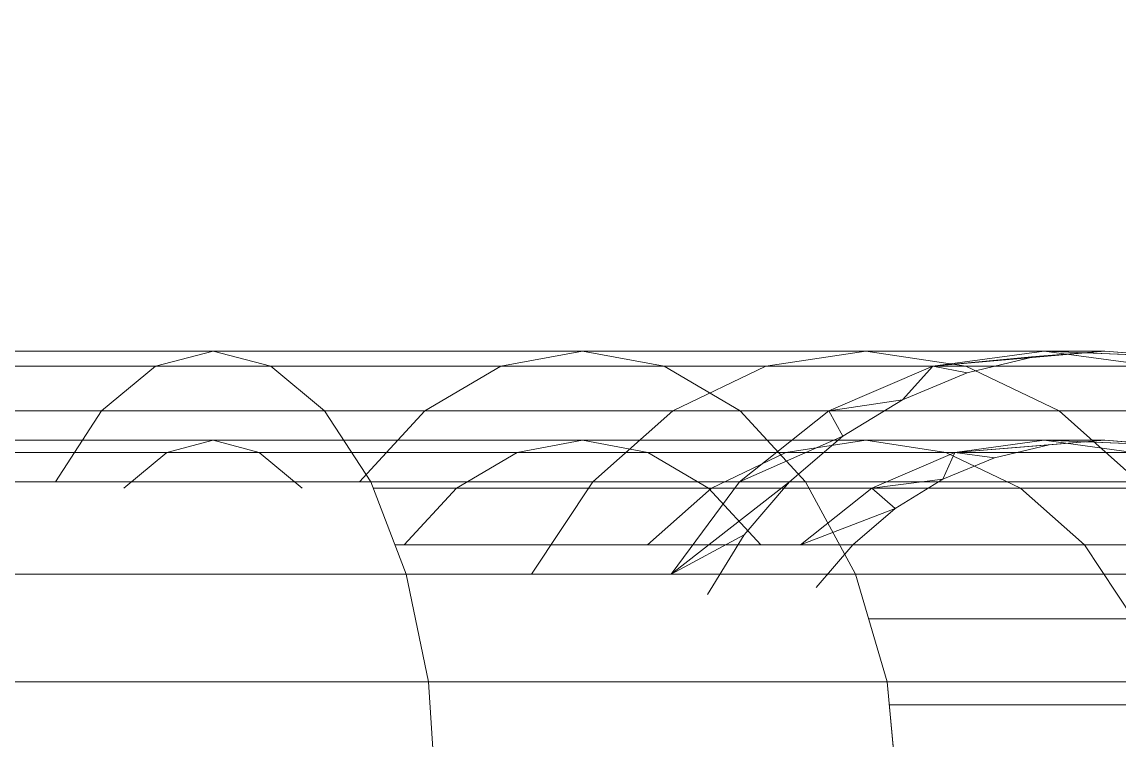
# Model space of a CAD drawing. Header units: centimetres. Extents: x -1762 to 3746, y -261 to 6534.
# Drawn here: x -1338.637 to -1337.406, y 5818.424 to 5819.229 of the extents above; entities that cross this region are included whole.
import ezdxf

# ---------------------------------------------------------------- set-up
doc = ezdxf.new("R2010")
doc.units = ezdxf.units.CM
doc.linetypes.add('Hidden', pattern=[0.714375, 0.47625, -0.238125])
doc.layers.add('A-ANNO-NOTE', color=7, linetype='Continuous', lineweight=9)
doc.layers.add('A-DETL-HDLN', color=7, linetype='Hidden', lineweight=9)
doc.layers.add('G-IMPT', color=7, linetype='Continuous', lineweight=9, true_color=0x007f7f)

# ---------------------------------------------------------------- blocks, each defined once
blk = doc.blocks.new('EQ-05-007 - EQ-05-007_dwg_Agrupar_308-1548997-Planta bodega almacenamiento congelados')
at = {"layer": 'A-DETL-HDLN'}
for p, q in [((3.4943, 9.3708), (3.4822, 9.5002)), ((4.0085, 9.3708), (4, 9.5002)), ((3.1833, 9.3967), (3.4919, 9.3967)), ((3.0997, 9.3708), (3.4943, 9.3708)), ((3.5296, 9.2502), (3.4943, 9.3708)), ((3.4943, 9.3708), (4.0085, 9.3708)), ((4.0335, 9.2502), (4.0085, 9.3708)), ((4.0085, 9.3708), (4.6074, 9.3708)), ((3.273, 9.2174), (3.2179, 9.3002)), ((3.2179, 9.3002), (3.515, 9.3002)), ((3.5736, 9.2651), (3.5328, 9.2174)), ((3.5736, 9.2651), (3.5328, 9.2174)), ((3.6955, 9.2732), (3.6545, 9.2063)), ((3.6955, 9.2732), (3.6545, 9.2063)), ((3.1429, 9.2502), (3.5296, 9.2502)), ((3.5858, 9.1467), (3.5296, 9.2502)), ((3.5296, 9.2502), (4.0335, 9.2502)), ((3.7364, 9.2502), (3.6036, 9.1467)), ((3.7364, 9.2502), (3.6545, 9.2063)), ((3.7364, 9.2502), (3.6597, 9.1467)), ((3.8929, 9.2502), (3.8241, 9.1467)), ((4.0732, 9.1467), (4.0335, 9.2502)), ((4.0335, 9.2502), (4.6203, 9.2502)), ((3.0449, 9.2174), (3.273, 9.2174)), ((3.3447, 9.1538), (3.273, 9.2174)), ((3.273, 9.2174), (3.6358, 9.2174)), ((3.5328, 9.2174), (3.4851, 9.1766)), ((3.5328, 9.2174), (3.4851, 9.1766)), ((3.5914, 9.2174), (3.4851, 9.1766)), ((3.5914, 9.2174), (3.5113, 9.1538)), ((3.5328, 9.2174), (3.5914, 9.2174)), ((3.5914, 9.2174), (3.7629, 9.2174)), ((3.6944, 9.1538), (3.6358, 9.2174)), ((3.6358, 9.2174), (4.0461, 9.2174)), ((3.7629, 9.2174), (3.6912, 9.1538)), ((3.7629, 9.2174), (4.0358, 9.2174)), ((4.0358, 9.2174), (3.9772, 9.1538)), ((3.6545, 9.2063), (3.6036, 9.1467)), ((3.6545, 9.2063), (3.6036, 9.1467)), ((3.4851, 9.1766), (3.4316, 9.1438)), ((3.4851, 9.1766), (3.4316, 9.1438)), ((3.4851, 9.1766), (3.5113, 9.1538)), ((3.125, 9.1538), (3.3447, 9.1538)), ((3.4283, 9.1138), (3.3447, 9.1538)), ((3.3447, 9.1538), (3.6944, 9.1538)), ((3.5113, 9.1538), (3.4181, 9.1138)), ((3.5113, 9.1538), (3.4316, 9.1438)), ((3.5113, 9.1538), (3.6912, 9.1538)), ((3.6912, 9.1538), (3.6076, 9.1138)), ((3.6912, 9.1538), (3.9772, 9.1538)), ((3.7626, 9.1138), (3.6944, 9.1538)), ((3.6944, 9.1538), (4.0705, 9.1538)), ((3.9772, 9.1538), (3.909, 9.1138)), ((4.1982, 9.1138), (4.15, 9.1538)), ((4.35, 9.1538), (4.3018, 9.1138)), ((3.3014, 9.0672), (3.2118, 9.1467)), ((3.2118, 9.1467), (3.5858, 9.1467)), ((3.4316, 9.1438), (3.3736, 9.1198)), ((3.4316, 9.1438), (3.3736, 9.1198)), ((3.4316, 9.1438), (3.4181, 9.1138)), ((3.6036, 9.1467), (3.5439, 9.0957)), ((3.6036, 9.1467), (3.5439, 9.0957)), ((3.6597, 9.1467), (3.5439, 9.0957)), ((3.6597, 9.1467), (3.5596, 9.0672)), ((3.659, 9.0672), (3.5858, 9.1467)), ((3.5858, 9.1467), (4.0732, 9.1467)), ((3.6597, 9.1467), (3.6036, 9.1467)), ((3.6597, 9.1467), (3.8241, 9.1467)), ((3.8241, 9.1467), (3.7345, 9.0672)), ((3.8241, 9.1467), (4.0732, 9.1467)), ((4.0858, 9.1467), (4.0126, 9.0672)), ((4.125, 9.0672), (4.0732, 9.1467)), ((4.0732, 9.1467), (4.6409, 9.1467)), ((4.4268, 9.1467), (4.375, 9.0672)), ((3.3736, 9.1198), (3.3126, 9.1051)), ((3.3736, 9.1198), (3.3126, 9.1051)), ((3.4181, 9.1138), (3.3736, 9.1198)), ((3.25, 9.1002), (3.1874, 9.1051)), ((3.25, 9.1002), (3.1874, 9.1051)), ((3.3181, 9.1002), (3.1874, 9.1051)), ((3.3181, 9.1002), (3.2181, 9.1138)), ((3.2181, 9.1138), (3.4283, 9.1138)), ((3.4181, 9.1138), (3.25, 9.1002)), ((3.25, 9.1002), (3.3126, 9.1051)), ((3.3126, 9.1051), (3.25, 9.1002)), ((3.4181, 9.1138), (3.3126, 9.1051)), ((3.4181, 9.1138), (3.3181, 9.1002)), ((3.4181, 9.1138), (3.6076, 9.1138)), ((3.5179, 9.1002), (3.4283, 9.1138)), ((3.4283, 9.1138), (3.7626, 9.1138)), ((3.6076, 9.1138), (3.5179, 9.1002)), ((3.6076, 9.1138), (3.909, 9.1138)), ((3.8358, 9.1002), (3.7626, 9.1138)), ((3.7626, 9.1138), (4.1982, 9.1138)), ((3.909, 9.1138), (3.8358, 9.1002)), ((3.909, 9.1138), (4.3018, 9.1138)), ((4.25, 9.1002), (4.1982, 9.1138)), ((4.1982, 9.1138), (4.7056, 9.1138)), ((4.3018, 9.1138), (4.25, 9.1002)), ((4.3018, 9.1138), (4.7592, 9.1138)), ((3.3181, 9.1002), (3.25, 9.1002)), ((3.3181, 9.1002), (3.5179, 9.1002)), ((3.5439, 9.0957), (3.477, 9.0547)), ((3.5439, 9.0957), (3.477, 9.0547)), ((3.5179, 9.1002), (3.8358, 9.1002)), ((3.5439, 9.0957), (3.5596, 9.0672)), ((3.8358, 9.1002), (4.25, 9.1002)), ((4.25, 9.1002), (4.7324, 9.1002)), ((3.0767, 9.0672), (3.3014, 9.0672)), ((3.4059, 9.0172), (3.3014, 9.0672)), ((3.3014, 9.0672), (3.659, 9.0672)), ((3.5596, 9.0672), (3.4431, 9.0172)), ((3.5596, 9.0672), (3.477, 9.0547)), ((3.5596, 9.0672), (3.7345, 9.0672)), ((3.7345, 9.0672), (3.63, 9.0172)), ((3.7443, 9.0172), (3.659, 9.0672)), ((3.659, 9.0672), (4.125, 9.0672)), ((3.7345, 9.0672), (4.0126, 9.0672)), ((4.0126, 9.0672), (3.9273, 9.0172)), ((4.0126, 9.0672), (4.375, 9.0672)), ((4.1853, 9.0172), (4.125, 9.0672)), ((4.125, 9.0672), (4.6677, 9.0672)), ((4.375, 9.0672), (4.3147, 9.0172)), ((4.375, 9.0672), (4.7971, 9.0672)), ((3.477, 9.0547), (3.4045, 9.0247)), ((3.477, 9.0547), (3.4045, 9.0247)), ((3.477, 9.0547), (3.4431, 9.0172)), ((3.3181, 9.0002), (3.1931, 9.0172)), ((3.1931, 9.0172), (3.4059, 9.0172)), ((3.4431, 9.0172), (3.25, 9.0002)), ((3.4431, 9.0172), (3.3181, 9.0002)), ((3.4045, 9.0247), (3.3282, 9.0064)), ((3.4045, 9.0247), (3.3282, 9.0064)), ((3.4431, 9.0172), (3.3282, 9.0064)), ((3.4431, 9.0172), (3.4045, 9.0247)), ((3.5179, 9.0002), (3.4059, 9.0172)), ((3.4059, 9.0172), (3.7443, 9.0172)), ((3.4431, 9.0172), (3.63, 9.0172)), ((3.63, 9.0172), (3.5179, 9.0002)), ((3.63, 9.0172), (3.9273, 9.0172)), ((3.8358, 9.0002), (3.7443, 9.0172)), ((3.7443, 9.0172), (4.1853, 9.0172)), ((3.9273, 9.0172), (3.8358, 9.0002)), ((3.9273, 9.0172), (4.3147, 9.0172)), ((4.25, 9.0002), (4.1853, 9.0172)), ((4.1853, 9.0172), (4.6989, 9.0172)), ((4.3147, 9.0172), (4.25, 9.0002)), ((4.3147, 9.0172), (4.7659, 9.0172)), ((3.1718, 9.0064), (3.25, 9.0002)), ((3.25, 9.0002), (3.1718, 9.0064)), ((3.3181, 9.0002), (3.1718, 9.0064)), ((3.25, 9.0002), (3.3282, 9.0064)), ((3.3282, 9.0064), (3.25, 9.0002)), ((3.3181, 9.0002), (3.25, 9.0002)), ((3.3181, 9.0002), (3.5179, 9.0002)), ((3.5179, 9.0002), (3.8358, 9.0002)), ((3.8358, 9.0002), (4.25, 9.0002)), ((4.25, 9.0002), (4.7324, 9.0002))]:
    blk.add_line(p, q, dxfattribs=at)
at = {"layer": 'G-IMPT'}
for p, q in [((3.4943, 9.3708), (3.4822, 9.5002)), ((4.0085, 9.3708), (4, 9.5002)), ((4.0085, 9.3708), (4, 9.5002)), ((4.0085, 9.3708), (4, 9.5002)), ((3.1833, 9.3967), (3.4919, 9.3967)), ((3.0997, 9.3708), (3.4943, 9.3708)), ((3.5296, 9.2502), (3.4943, 9.3708)), ((3.4943, 9.3708), (4.0085, 9.3708)), ((4.0335, 9.2502), (4.0085, 9.3708)), ((4.0085, 9.3708), (4.6074, 9.3708)), ((3.273, 9.2174), (3.2179, 9.3002)), ((3.2179, 9.3002), (3.515, 9.3002)), ((3.5736, 9.2651), (3.5328, 9.2174)), ((3.5736, 9.2651), (3.5328, 9.2174)), ((3.5736, 9.2651), (3.5328, 9.2174)), ((3.5736, 9.2651), (3.5328, 9.2174)), ((3.5736, 9.2651), (3.5328, 9.2174)), ((3.6955, 9.2732), (3.6545, 9.2063)), ((3.6955, 9.2732), (3.6545, 9.2063)), ((3.6545, 9.2063), (3.6955, 9.2732)), ((3.1429, 9.2502), (3.5296, 9.2502)), ((3.5858, 9.1467), (3.5296, 9.2502)), ((3.5296, 9.2502), (4.0335, 9.2502)), ((3.7364, 9.2502), (3.6036, 9.1467)), ((3.7364, 9.2502), (3.6545, 9.2063)), ((3.7364, 9.2502), (3.6545, 9.2063)), ((3.7364, 9.2502), (3.6597, 9.1467)), ((3.8929, 9.2502), (3.8241, 9.1467)), ((4.0732, 9.1467), (4.0335, 9.2502)), ((4.0335, 9.2502), (4.6203, 9.2502)), ((3.0449, 9.2174), (3.273, 9.2174)), ((3.3447, 9.1538), (3.273, 9.2174)), ((3.273, 9.2174), (3.6358, 9.2174)), ((3.5328, 9.2174), (3.4851, 9.1766)), ((3.5328, 9.2174), (3.4851, 9.1766)), ((3.5914, 9.2174), (3.4851, 9.1766)), ((3.5328, 9.2174), (3.4851, 9.1766)), ((3.5328, 9.2174), (3.4851, 9.1766)), ((3.5914, 9.2174), (3.5113, 9.1538)), ((3.5328, 9.2174), (3.5914, 9.2174)), ((3.5914, 9.2174), (3.7629, 9.2174)), ((3.7629, 9.2174), (3.5914, 9.2174)), ((3.6944, 9.1538), (3.6358, 9.2174)), ((3.6358, 9.2174), (4.0461, 9.2174)), ((3.6358, 9.2174), (4.0461, 9.2174)), ((3.7629, 9.2174), (3.6912, 9.1538)), ((3.7629, 9.2174), (4.0358, 9.2174)), ((3.7629, 9.2174), (4.0358, 9.2174)), ((4.0358, 9.2174), (3.9772, 9.1538)), ((3.6545, 9.2063), (3.6036, 9.1467)), ((3.6545, 9.2063), (3.6036, 9.1467)), ((3.6036, 9.1467), (3.6545, 9.2063)), ((3.4851, 9.1766), (3.4316, 9.1438)), ((3.4851, 9.1766), (3.4316, 9.1438)), ((3.4851, 9.1766), (3.4316, 9.1438)), ((3.4851, 9.1766), (3.4316, 9.1438)), ((3.4851, 9.1766), (3.5113, 9.1538)), ((3.125, 9.1538), (3.3447, 9.1538)), ((3.4283, 9.1138), (3.3447, 9.1538)), ((3.3447, 9.1538), (3.6944, 9.1538)), ((3.5113, 9.1538), (3.4181, 9.1138)), ((3.5113, 9.1538), (3.4316, 9.1438)), ((3.5113, 9.1538), (3.6912, 9.1538)), ((3.6912, 9.1538), (3.6076, 9.1138)), ((3.6912, 9.1538), (3.9772, 9.1538)), ((3.7626, 9.1138), (3.6944, 9.1538)), ((3.6944, 9.1538), (4.0705, 9.1538)), ((3.9772, 9.1538), (3.909, 9.1138)), ((4.1982, 9.1138), (4.15, 9.1538)), ((4.35, 9.1538), (4.3018, 9.1138)), ((3.3014, 9.0672), (3.2118, 9.1467)), ((3.2118, 9.1467), (3.5858, 9.1467)), ((3.4316, 9.1438), (3.3736, 9.1198)), ((3.4316, 9.1438), (3.3736, 9.1198)), ((3.4316, 9.1438), (3.3736, 9.1198)), ((3.4316, 9.1438), (3.4181, 9.1138)), ((3.6036, 9.1467), (3.5439, 9.0957)), ((3.6036, 9.1467), (3.5439, 9.0957)), ((3.6597, 9.1467), (3.5439, 9.0957)), ((3.6036, 9.1467), (3.5439, 9.0957)), ((3.6597, 9.1467), (3.5596, 9.0672)), ((3.659, 9.0672), (3.5858, 9.1467)), ((3.5858, 9.1467), (4.0732, 9.1467)), ((3.6597, 9.1467), (3.6036, 9.1467)), ((3.6597, 9.1467), (3.8241, 9.1467)), ((3.8241, 9.1467), (3.7345, 9.0672)), ((3.8241, 9.1467), (4.0732, 9.1467)), ((4.0858, 9.1467), (4.0126, 9.0672)), ((4.125, 9.0672), (4.0732, 9.1467)), ((4.0732, 9.1467), (4.6409, 9.1467)), ((4.4268, 9.1467), (4.375, 9.0672)), ((3.3736, 9.1198), (3.3126, 9.1051)), ((3.3736, 9.1198), (3.3126, 9.1051)), ((3.3736, 9.1198), (3.3126, 9.1051)), ((3.4181, 9.1138), (3.3736, 9.1198)), ((3.25, 9.1002), (3.1874, 9.1051)), ((3.25, 9.1002), (3.1874, 9.1051)), ((3.3181, 9.1002), (3.1874, 9.1051)), ((3.25, 9.1002), (3.1874, 9.1051)), ((3.1874, 9.1051), (3.25, 9.1002)), ((3.3181, 9.1002), (3.2181, 9.1138)), ((3.2181, 9.1138), (3.4283, 9.1138)), ((3.4181, 9.1138), (3.25, 9.1002)), ((3.25, 9.1002), (3.3126, 9.1051)), ((3.3126, 9.1051), (3.25, 9.1002)), ((3.3126, 9.1051), (3.25, 9.1002)), ((3.4181, 9.1138), (3.3126, 9.1051)), ((3.4181, 9.1138), (3.3181, 9.1002)), ((3.4181, 9.1138), (3.6076, 9.1138)), ((3.5179, 9.1002), (3.4283, 9.1138)), ((3.4283, 9.1138), (3.7626, 9.1138)), ((3.6076, 9.1138), (3.5179, 9.1002)), ((3.6076, 9.1138), (3.909, 9.1138)), ((3.8358, 9.1002), (3.7626, 9.1138)), ((3.7626, 9.1138), (4.1982, 9.1138)), ((3.909, 9.1138), (3.8358, 9.1002)), ((3.909, 9.1138), (4.3018, 9.1138)), ((4.25, 9.1002), (4.1982, 9.1138)), ((4.1982, 9.1138), (4.7056, 9.1138)), ((4.3018, 9.1138), (4.25, 9.1002)), ((4.3018, 9.1138), (4.7592, 9.1138)), ((3.3181, 9.1002), (3.25, 9.1002)), ((3.3181, 9.1002), (3.5179, 9.1002)), ((3.5439, 9.0957), (3.477, 9.0547)), ((3.5439, 9.0957), (3.477, 9.0547)), ((3.477, 9.0547), (3.5439, 9.0957)), ((3.5179, 9.1002), (3.8358, 9.1002)), ((3.5439, 9.0957), (3.5596, 9.0672)), ((3.8358, 9.1002), (4.25, 9.1002)), ((4.25, 9.1002), (4.7324, 9.1002)), ((3.0767, 9.0672), (3.3014, 9.0672)), ((3.4059, 9.0172), (3.3014, 9.0672)), ((3.3014, 9.0672), (3.659, 9.0672)), ((3.5596, 9.0672), (3.4431, 9.0172)), ((3.5596, 9.0672), (3.477, 9.0547)), ((3.5596, 9.0672), (3.7345, 9.0672)), ((3.7345, 9.0672), (3.63, 9.0172)), ((3.7443, 9.0172), (3.659, 9.0672)), ((3.659, 9.0672), (4.125, 9.0672)), ((3.7345, 9.0672), (4.0126, 9.0672)), ((4.0126, 9.0672), (3.9273, 9.0172)), ((4.0126, 9.0672), (4.375, 9.0672)), ((4.1853, 9.0172), (4.125, 9.0672)), ((4.125, 9.0672), (4.6677, 9.0672)), ((4.375, 9.0672), (4.3147, 9.0172)), ((4.375, 9.0672), (4.7971, 9.0672)), ((3.477, 9.0547), (3.4045, 9.0247)), ((3.477, 9.0547), (3.4045, 9.0247)), ((3.4045, 9.0247), (3.477, 9.0547)), ((3.477, 9.0547), (3.4431, 9.0172)), ((3.3181, 9.0002), (3.1931, 9.0172)), ((3.1931, 9.0172), (3.4059, 9.0172)), ((3.4431, 9.0172), (3.25, 9.0002)), ((3.4431, 9.0172), (3.3181, 9.0002)), ((3.4045, 9.0247), (3.3282, 9.0064)), ((3.4045, 9.0247), (3.3282, 9.0064)), ((3.4045, 9.0247), (3.3282, 9.0064)), ((3.4431, 9.0172), (3.3282, 9.0064)), ((3.4431, 9.0172), (3.4045, 9.0247)), ((3.5179, 9.0002), (3.4059, 9.0172)), ((3.4059, 9.0172), (3.7443, 9.0172)), ((3.4431, 9.0172), (3.63, 9.0172)), ((3.63, 9.0172), (3.5179, 9.0002)), ((3.63, 9.0172), (3.9273, 9.0172)), ((3.8358, 9.0002), (3.7443, 9.0172)), ((3.7443, 9.0172), (4.1853, 9.0172)), ((3.9273, 9.0172), (3.8358, 9.0002)), ((3.9273, 9.0172), (4.3147, 9.0172)), ((4.25, 9.0002), (4.1853, 9.0172)), ((4.1853, 9.0172), (4.6989, 9.0172)), ((4.3147, 9.0172), (4.25, 9.0002)), ((4.3147, 9.0172), (4.7659, 9.0172)), ((3.1718, 9.0064), (3.25, 9.0002)), ((3.25, 9.0002), (3.1718, 9.0064)), ((3.3181, 9.0002), (3.1718, 9.0064)), ((3.1718, 9.0064), (3.25, 9.0002)), ((3.25, 9.0002), (3.3282, 9.0064)), ((3.3282, 9.0064), (3.25, 9.0002)), ((3.25, 9.0002), (3.3282, 9.0064)), ((3.3181, 9.0002), (3.25, 9.0002)), ((3.3181, 9.0002), (3.5179, 9.0002)), ((3.5179, 9.0002), (3.8358, 9.0002)), ((3.8358, 9.0002), (4.25, 9.0002)), ((4.25, 9.0002), (4.7324, 9.0002))]:
    blk.add_line(p, q, dxfattribs=at)
at = {"layer": 'G-IMPT', "flags": 128}
for points in [[(4.0732, 9.1467), (3.5858, 9.1467), (3.5296, 9.2502), (3.1429, 9.2502), (3.0997, 9.3708), (2.8516, 9.3708), (2.8352, 9.5002), (2.8516, 9.6296), (2.7745, 9.6547), (2.7562, 9.5784), (2.8516, 9.6296), (2.7745, 9.6547), (2.7562, 9.5784)], [(3.4943, 9.6296), (3.4822, 9.5002), (3.4943, 9.3708), (4.0085, 9.3708), (4.0335, 9.2502)], [(2.8352, 9.5002), (3.0849, 9.5002), (3.0997, 9.3708), (3.4943, 9.3708)], [(3.4943, 9.3708), (3.0997, 9.3708), (3.0849, 9.5002), (2.8352, 9.5002)], [(3.4919, 9.3967), (3.1833, 9.3967)], [(3.0449, 9.2174), (3.273, 9.2174), (3.3447, 9.1538), (3.6944, 9.1538), (3.6358, 9.2174), (4.0461, 9.2174)], [(3.2181, 9.1138), (3.3181, 9.1002), (3.1874, 9.1051), (3.25, 9.1002), (3.3181, 9.1002), (3.4181, 9.1138), (3.25, 9.1002), (3.3126, 9.1051), (3.4181, 9.1138), (3.3181, 9.1002), (3.5179, 9.1002), (3.6076, 9.1138), (3.909, 9.1138), (3.8358, 9.1002), (4.25, 9.1002), (4.3018, 9.1138), (4.7592, 9.1138)], [(3.4822, 9.5002), (3.4943, 9.3708), (4.0085, 9.3708), (4.0335, 9.2502)], [(4.0732, 9.1467), (3.5858, 9.1467), (3.5296, 9.2502), (3.1429, 9.2502), (3.0997, 9.3708), (2.8516, 9.3708), (2.7562, 9.422), (2.7745, 9.3457)], [(22.4665, 9.2502), (22.4268, 9.1467), (22.9142, 9.1467), (22.841, 9.0672), (23.1986, 9.0672), (23.0941, 9.0172), (23.3069, 9.0172), (23.4233, 9.0672), (23.1986, 9.0672), (23.2882, 9.1467), (22.9142, 9.1467), (22.9704, 9.2502), (22.4665, 9.2502), (22.4915, 9.3708), (21.8926, 9.3708), (21.25, 9.422), (21.25, 9.3457), (5.25, 9.3457), (4.6074, 9.3708), (4.0085, 9.3708)], [(3.4919, 9.3967), (3.1833, 9.3967), (3.2179, 9.3002), (2.9835, 9.3002), (2.9449, 9.3967), (3.1833, 9.3967), (3.2179, 9.3002), (3.515, 9.3002)], [(4.7659, 9.0172), (4.3147, 9.0172), (4.25, 9.0002), (3.8358, 9.0002), (3.7443, 9.0172), (3.4059, 9.0172), (3.3014, 9.0672), (3.0767, 9.0672), (2.9766, 9.1467), (2.8455, 9.2063), (2.8045, 9.2732), (2.8999, 9.2502), (2.9766, 9.1467), (3.2118, 9.1467), (3.3014, 9.0672), (3.659, 9.0672), (3.7443, 9.0172), (4.1853, 9.0172), (4.25, 9.0002), (4.7324, 9.0002)], [(4.6989, 9.0172), (4.1853, 9.0172), (4.125, 9.0672), (3.659, 9.0672), (3.5858, 9.1467), (3.2118, 9.1467), (3.1429, 9.2502), (2.8999, 9.2502), (2.8516, 9.3708), (2.8045, 9.2732), (2.8516, 9.3708), (2.7745, 9.3457), (2.8045, 9.2732)], [(2.8045, 9.2732), (2.7745, 9.3457), (2.8516, 9.3708), (2.8999, 9.2502), (3.1429, 9.2502), (3.2118, 9.1467), (3.5858, 9.1467), (3.659, 9.0672), (4.125, 9.0672), (4.1853, 9.0172), (4.6989, 9.0172), (4.6677, 9.0672), (4.125, 9.0672), (4.0732, 9.1467)], [(3.4943, 9.3708), (3.5296, 9.2502), (4.0335, 9.2502), (4.0732, 9.1467), (4.6409, 9.1467)], [(4.6409, 9.1467), (4.0732, 9.1467), (4.0335, 9.2502), (3.5296, 9.2502), (3.4943, 9.3708)], [(4.0335, 9.2502), (4.6203, 9.2502), (4.6074, 9.3708), (4.0085, 9.3708)], [(3.6358, 9.2174), (3.273, 9.2174), (3.2179, 9.3002), (2.9835, 9.3002), (2.8936, 9.3186), (2.9264, 9.2651), (2.9835, 9.3002), (3.0449, 9.2174), (3.273, 9.2174), (3.2179, 9.3002), (3.515, 9.3002)], [(3.6545, 9.2063), (3.6036, 9.1467), (3.7364, 9.2502)], [(3.7364, 9.2502), (3.6036, 9.1467), (3.6597, 9.1467), (3.7364, 9.2502), (3.6545, 9.2063), (3.6036, 9.1467), (3.6597, 9.1467), (3.7364, 9.2502)], [(4.0335, 9.2502), (4.6203, 9.2502), (4.6409, 9.1467)], [(3.5914, 9.2174), (3.5328, 9.2174), (3.4851, 9.1766), (3.5914, 9.2174), (3.5113, 9.1538), (3.4316, 9.1438), (3.4181, 9.1138), (3.3736, 9.1198), (3.3126, 9.1051), (3.4181, 9.1138), (3.25, 9.1002), (3.3181, 9.1002), (3.1874, 9.1051), (3.2181, 9.1138), (3.125, 9.1538), (3.1264, 9.1198), (3.0684, 9.1438), (3.125, 9.1538), (3.3447, 9.1538), (3.273, 9.2174), (3.6358, 9.2174), (3.6944, 9.1538), (4.0705, 9.1538)], [(5.25, 9.1051), (4.7324, 9.1002), (4.7592, 9.1138), (4.7324, 9.1002), (4.25, 9.1002), (4.3018, 9.1138), (3.909, 9.1138), (3.8358, 9.1002), (3.5179, 9.1002), (3.6076, 9.1138), (3.4181, 9.1138), (3.3736, 9.1198), (3.4316, 9.1438), (3.4181, 9.1138), (3.5113, 9.1538), (3.4851, 9.1766), (3.5914, 9.2174), (3.5328, 9.2174)], [(3.9772, 9.1538), (4.0358, 9.2174), (3.7629, 9.2174), (3.6912, 9.1538), (3.5113, 9.1538), (3.4316, 9.1438), (3.4851, 9.1766), (3.5113, 9.1538), (3.5914, 9.2174), (3.7629, 9.2174), (3.6912, 9.1538), (3.9772, 9.1538), (4.0358, 9.2174)], [(4.0705, 9.1538), (3.6944, 9.1538), (3.7626, 9.1138), (3.4283, 9.1138), (3.3447, 9.1538), (3.125, 9.1538), (3.2181, 9.1138), (3.4283, 9.1138), (3.3447, 9.1538), (3.6944, 9.1538), (3.7626, 9.1138), (4.1982, 9.1138), (4.15, 9.1538)], [(4.35, 9.1538), (4.3018, 9.1138), (3.909, 9.1138), (3.9772, 9.1538), (3.6912, 9.1538), (3.6076, 9.1138), (3.4181, 9.1138), (3.5113, 9.1538), (3.6912, 9.1538), (3.6076, 9.1138), (3.909, 9.1138), (3.9772, 9.1538)], [(4.8002, 9.1467), (5.25, 9.1198), (4.7056, 9.1138), (4.1982, 9.1138), (4.15, 9.1538)], [(4.35, 9.1538), (4.3018, 9.1138), (4.7592, 9.1138), (4.7841, 9.1538)], [(5.25, 9.0547), (4.7659, 9.0172), (5.25, 9.0547), (4.7971, 9.0672), (4.7659, 9.0172), (4.7324, 9.0002), (4.25, 9.0002), (4.1853, 9.0172), (3.7443, 9.0172), (3.659, 9.0672), (3.3014, 9.0672), (3.2118, 9.1467), (2.9766, 9.1467), (2.8964, 9.1467), (2.9561, 9.0957), (3.0767, 9.0672), (2.9766, 9.1467), (2.8964, 9.1467), (3.0767, 9.0672), (2.8964, 9.1467), (2.9561, 9.0957)], [(4.4268, 9.1467), (4.375, 9.0672), (4.0126, 9.0672), (3.9273, 9.0172), (3.63, 9.0172), (3.5179, 9.0002), (3.3181, 9.0002), (3.1718, 9.0064), (3.0955, 9.0247), (3.023, 9.0547), (3.0767, 9.0672), (3.0955, 9.0247), (3.0767, 9.0672), (3.1931, 9.0172), (3.4059, 9.0172), (3.5179, 9.0002), (3.8358, 9.0002), (3.9273, 9.0172), (4.3147, 9.0172), (4.375, 9.0672), (4.7971, 9.0672), (4.8239, 9.1467)], [(4.4268, 9.1467), (4.375, 9.0672), (4.0126, 9.0672), (3.9273, 9.0172), (3.63, 9.0172), (3.5179, 9.0002), (3.3181, 9.0002), (3.1931, 9.0172), (3.0955, 9.0247)], [(3.25, 9.0002), (3.3181, 9.0002), (3.4431, 9.0172), (3.63, 9.0172), (3.7345, 9.0672), (4.0126, 9.0672), (4.0858, 9.1467)], [(3.4316, 9.1438), (3.3736, 9.1198), (3.3126, 9.1051), (3.25, 9.1002)], [(3.3282, 9.0064), (3.4431, 9.0172), (3.63, 9.0172), (3.7345, 9.0672), (4.0126, 9.0672), (4.0858, 9.1467)], [(4.0732, 9.1467), (3.8241, 9.1467), (3.7345, 9.0672), (3.5596, 9.0672), (3.4431, 9.0172), (3.477, 9.0547), (3.4431, 9.0172), (3.4045, 9.0247), (3.477, 9.0547)], [(4.0732, 9.1467), (3.8241, 9.1467), (3.7345, 9.0672), (3.5596, 9.0672), (3.4431, 9.0172), (3.4045, 9.0247)], [(3.5439, 9.0957), (3.477, 9.0547), (3.5596, 9.0672), (3.5439, 9.0957), (3.6036, 9.1467)], [(3.5439, 9.0957), (3.5596, 9.0672), (3.6597, 9.1467), (3.5439, 9.0957), (3.6036, 9.1467)], [(21.25, 9.0547), (5.25, 9.0547), (4.6677, 9.0672), (4.125, 9.0672), (4.0732, 9.1467)], [(4.7056, 9.1138), (5.25, 9.1002), (4.7324, 9.1002), (4.25, 9.1002), (4.1982, 9.1138), (3.7626, 9.1138), (3.8358, 9.1002), (3.5179, 9.1002), (3.4283, 9.1138), (3.2181, 9.1138), (3.1264, 9.1198), (3.1874, 9.1051), (3.2181, 9.1138), (3.3181, 9.1002), (3.5179, 9.1002), (3.4283, 9.1138), (3.7626, 9.1138), (3.8358, 9.1002), (4.25, 9.1002), (4.1982, 9.1138), (4.7056, 9.1138), (4.7324, 9.1002), (4.7056, 9.1138), (5.25, 9.1198)], [(2.9561, 9.0957), (3.0767, 9.0672), (3.3014, 9.0672), (3.4059, 9.0172), (3.7443, 9.0172), (3.8358, 9.0002), (4.25, 9.0002), (4.3147, 9.0172), (4.7659, 9.0172), (4.7971, 9.0672), (4.375, 9.0672), (4.3147, 9.0172), (3.9273, 9.0172), (3.8358, 9.0002), (3.5179, 9.0002), (3.4059, 9.0172), (3.1931, 9.0172), (3.0767, 9.0672), (3.023, 9.0547)], [(3.477, 9.0547), (3.4045, 9.0247), (3.3282, 9.0064), (3.4045, 9.0247)], [(3.3282, 9.0064), (3.25, 9.0002), (3.4431, 9.0172), (3.25, 9.0002), (3.3181, 9.0002), (3.4431, 9.0172), (3.3282, 9.0064), (3.25, 9.0002), (3.1718, 9.0064), (3.1931, 9.0172), (3.0955, 9.0247), (3.1718, 9.0064)], [(3.1718, 9.0064), (3.1931, 9.0172), (3.3181, 9.0002), (3.1718, 9.0064), (3.25, 9.0002)]]:
    blk.add_lwpolyline(points, dxfattribs=at)
for points in [[(3.6955, 9.2732), (3.6545, 9.2063)], [(3.8929, 9.2502), (3.8241, 9.1467), (3.6597, 9.1467), (3.5439, 9.0957), (3.477, 9.0547), (3.5596, 9.0672), (3.6597, 9.1467), (3.8241, 9.1467)]]:
    blk.add_lwpolyline(points, close=True, dxfattribs=at)
blk = doc.blocks.new('EQ-05-007 - EQ-05-007_dwg_011_ENZUNCHADOR_dwg-1549000-Planta bodega almacenamiento congelados')
blk.add_blockref('EQ-05-007 - EQ-05-007_dwg_Agrupar_308-1548997-Planta bodega almacenamiento congelados', (0, 0))
blk = doc.blocks.new('EQ-05-007 - EQ-05-007_dwg-1548992-Planta bodega almacenamiento congelados')
blk.add_blockref('EQ-05-007 - EQ-05-007_dwg_011_ENZUNCHADOR_dwg-1549000-Planta bodega almacenamiento congelados', (0, 0))
blk = doc.blocks.new('EQ-05-007 - EQ-05-007-1549005-Planta bodega almacenamiento congelados')
blk.add_blockref('EQ-05-007 - EQ-05-007_dwg-1548992-Planta bodega almacenamiento congelados', (0, 0))

msp = doc.modelspace()

# ---------------------------------------------------------------- linework, layer by layer
at = {"layer": 'A-ANNO-NOTE', "color": 96, "lineweight": 25, "true_color": 0x008000}
msp.add_circle((-1368.944, 5834.9416), 39.6875, dxfattribs=at)

# ---------------------------------------------------------------- block references
at = {"layer": 'A-DETL-HDLN', "rotation": 180}
msp.add_blockref('EQ-05-007 - EQ-05-007-1549005-Planta bodega almacenamiento congelados', (-1334.1723, 5827.8599), dxfattribs=at)

doc.saveas('drawing.dxf')
